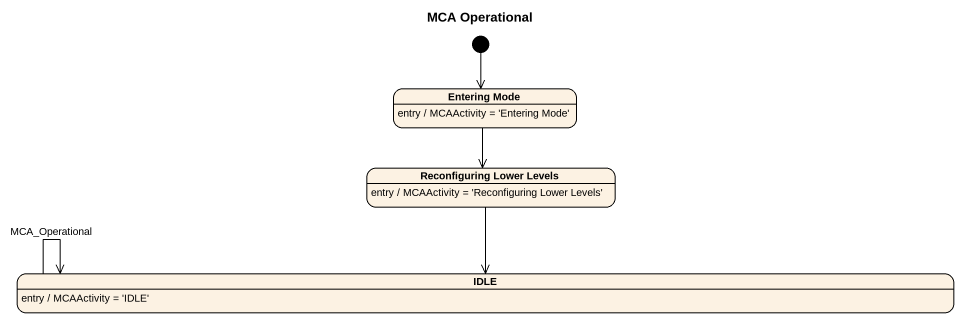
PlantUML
@startuml
title MCA Operational
hide empty description
state "Entering Mode" as Entering_Mode
Entering_Mode : entry / MCAActivity = 'Entering Mode'
state "Reconfiguring Lower Levels" as Reconfiguring_Lower_Levels
Reconfiguring_Lower_Levels : entry / MCAActivity = 'Reconfiguring Lower Levels'
state IDLE
IDLE : entry / MCAActivity = 'IDLE'
[*] --> Entering_Mode
Entering_Mode --> Reconfiguring_Lower_Levels
Reconfiguring_Lower_Levels --> IDLE
IDLE --> IDLE : MCA_Operational
@enduml
